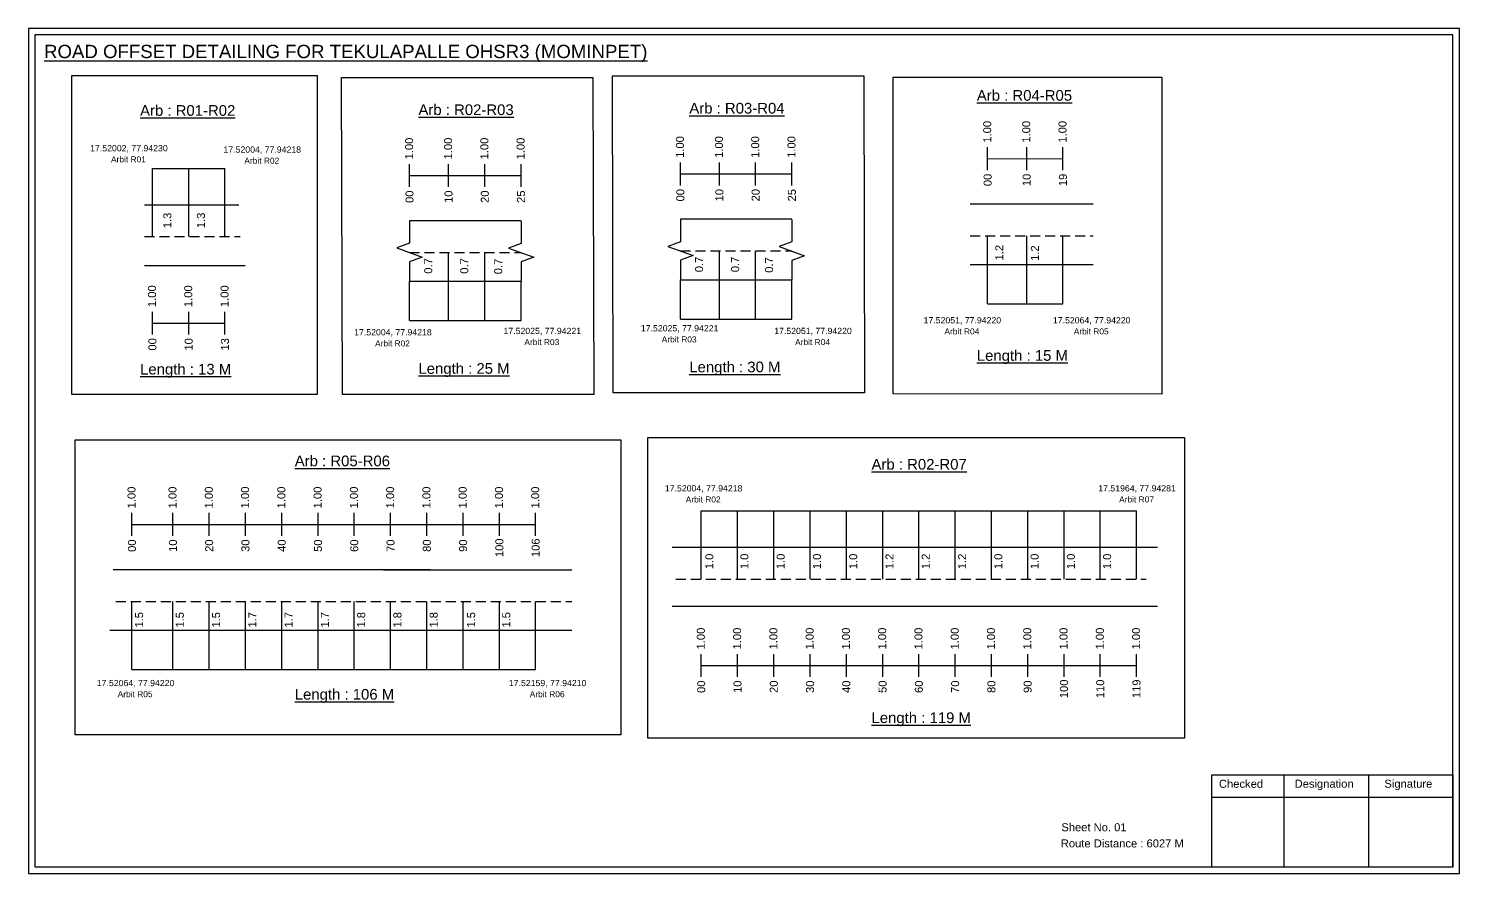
# Model space of a CAD drawing. Header units: inches. Extents: x 1972 to 9977, y 79 to 2755.
# Drawn here: x 5839 to 6375, y 180 to 497 of the extents above; entities that cross this region are included whole.
import ezdxf

# ---------------------------------------------------------------- set-up
doc = ezdxf.new("R2010")
doc.units = ezdxf.units.IN
doc.header["$MEASUREMENT"] = 0
doc.linetypes.add('DASHED2', pattern=[0.375, 0.25, -0.125])
doc.layers.add('PDF_Geometry', color=7, linetype='Continuous')
doc.layers.add('PDF_Text', color=5, linetype='Continuous')
doc.styles.add('PDF Arial', font='arial.ttf')
doc.styles.get("Standard").update_dxf_attribs({"font": 'arial.ttf'})

msp = doc.modelspace()

# ---------------------------------------------------------------- linework, layer by layer
at = {"color": 217, "true_color": 0x93278f}
for p, q in [((6198.5, 443.65), (6198.5, 452.2)), ((6213.13, 443.65), (6213.13, 452.2)), ((6226.73, 443.65), (6226.73, 452.2)), ((5981.73, 437.36), (5981.73, 445.91)), ((5996.36, 437.36), (5996.36, 445.91)), ((6009.96, 437.36), (6009.96, 445.91)), ((6023.56, 437.36), (6023.56, 445.91)), ((6083.28, 437.93), (6083.28, 446.48)), ((6097.91, 437.93), (6097.91, 446.48)), ((6111.51, 437.93), (6111.51, 446.48)), ((6125.11, 437.93), (6125.11, 446.48)), ((6198.5, 447.92), (6226.73, 447.94)), ((5981.73, 441.63), (6023.56, 441.63)), ((6083.28, 442.2), (6125.11, 442.2)), ((5885.33, 382), (5885.33, 390.55)), ((5885.33, 386.26), (5912.53, 386.27)), ((5898.93, 381.99), (5898.93, 390.55)), ((5912.53, 381.99), (5912.53, 390.55)), ((5877.66, 306.53), (5877.66, 315.09)), ((5893.02, 306.53), (5893.02, 315.09)), ((5906.62, 306.53), (5906.62, 315.09)), ((5920.22, 306.53), (5920.22, 315.09)), ((5933.82, 306.53), (5933.82, 315.09)), ((5947.42, 306.53), (5947.42, 315.09)), ((5961.02, 306.53), (5961.02, 315.09)), ((5974.62, 306.53), (5974.62, 315.09)), ((5988.22, 306.53), (5988.22, 315.09)), ((6001.82, 306.53), (6001.82, 315.09)), ((6015.42, 306.53), (6015.42, 315.09)), ((6029.02, 306.53), (6029.02, 315.09)), ((5877.66, 310.8), (6029.02, 310.8)), ((6091.13, 253.64), (6091.13, 262.2)), ((6091.13, 257.91), (6254.33, 257.95)), ((6104.73, 253.64), (6104.73, 262.2)), ((6118.33, 253.64), (6118.33, 262.2)), ((6131.93, 253.64), (6131.93, 262.2)), ((6145.53, 253.64), (6145.53, 262.2)), ((6159.13, 253.64), (6159.13, 262.2)), ((6172.73, 253.64), (6172.73, 262.2)), ((6186.33, 253.64), (6186.33, 262.2)), ((6199.93, 253.64), (6199.93, 262.2)), ((6213.53, 253.64), (6213.53, 262.2)), ((6227.13, 253.64), (6227.13, 262.2)), ((6240.73, 253.64), (6240.73, 262.2)), ((6254.33, 253.64), (6254.33, 262.2))]:
    msp.add_line(p, q, dxfattribs=at)
at = {"color": 5}
for p, q in [((5885.33, 444.23), (5912.53, 444.23)), ((6198.5, 393.5), (6226.73, 393.5)), ((5981.73, 387.21), (6023.56, 387.21)), ((6083.28, 387.78), (6125.11, 387.78)), ((6091.13, 315.88), (6254.33, 315.88)), ((5877.66, 256.39), (6029.02, 256.39))]:
    msp.add_line(p, q, dxfattribs=at)
for p, q in [((5885.33, 418.69), (5885.33, 444.23)), ((5898.93, 418.69), (5898.93, 444.23)), ((5912.53, 418.69), (5912.53, 444.23)), ((5882.33, 430.58), (5917.76, 430.58)), ((6238.03, 430.92), (6191.95, 430.92)), ((6023.56, 424.63), (5981.73, 424.63)), ((6125.11, 425.2), (6083.28, 425.2)), ((6198.5, 393.5), (6198.5, 419.04)), ((6213.13, 393.5), (6213.13, 419.04)), ((6226.73, 393.5), (6226.73, 419.04)), ((6097.91, 387.78), (6097.91, 413.32)), ((6111.51, 387.78), (6111.51, 413.32)), ((5882.33, 407.89), (5920.15, 407.89)), ((5996.36, 387.21), (5996.36, 412.75)), ((6009.96, 387.21), (6009.96, 412.75)), ((6191.95, 408.24), (6224.06, 408.24)), ((6224.06, 408.24), (6238.03, 408.24)), ((6083.28, 402.52), (6108.84, 402.52)), ((6083.28, 387.78), (6083.28, 402.52)), ((6108.84, 402.52), (6125.11, 402.52)), ((6125.11, 387.78), (6125.11, 402.52)), ((5981.73, 401.95), (6007.29, 401.95)), ((5981.73, 387.21), (5981.73, 401.95)), ((6007.29, 401.95), (6023.56, 401.95)), ((6023.56, 387.21), (6023.56, 401.95)), ((6091.13, 290.34), (6091.13, 315.88)), ((6104.73, 290.34), (6104.73, 315.88)), ((6118.33, 290.34), (6118.33, 315.88)), ((6131.93, 290.34), (6131.93, 315.88)), ((6145.53, 290.34), (6145.53, 315.88)), ((6159.13, 290.34), (6159.13, 315.88)), ((6172.73, 290.34), (6172.73, 315.88)), ((6186.33, 290.34), (6186.33, 315.88)), ((6199.93, 290.34), (6199.93, 315.88)), ((6213.53, 290.34), (6213.53, 315.88)), ((6227.13, 290.34), (6227.13, 315.88)), ((6240.73, 290.34), (6240.73, 315.88)), ((6254.33, 290.34), (6254.33, 315.88)), ((6080.25, 302.23), (6262.15, 302.23)), ((5989.43, 293.81), (5870.57, 293.81)), ((5971.95, 293.81), (6042.62, 293.81)), ((5877.66, 256.39), (5877.66, 281.93)), ((5893.02, 256.39), (5893.02, 281.93)), ((5906.62, 256.39), (5906.62, 281.93)), ((5920.22, 256.39), (5920.22, 281.93)), ((5933.82, 256.39), (5933.82, 281.93)), ((5947.42, 256.39), (5947.42, 281.93)), ((5961.02, 256.39), (5961.02, 281.93)), ((5974.62, 256.39), (5974.62, 281.93)), ((5988.22, 256.39), (5988.22, 281.93)), ((6001.82, 256.39), (6001.82, 281.93)), ((6015.42, 256.39), (6015.42, 281.93)), ((6029.02, 256.39), (6029.02, 281.93)), ((6262.15, 280.04), (6080.25, 280.04)), ((5869.37, 271.12), (6042.62, 271.12))]:
    msp.add_line(p, q)
at = {"linetype": 'DASHED2', "ltscale": 15}
for p, q in [((5882.33, 418.69), (5918.24, 418.69)), ((6191.95, 419.04), (6238.03, 419.04)), ((6083.28, 413.32), (6125.11, 413.32)), ((5981.73, 412.75), (6023.56, 412.75)), ((6081.52, 290.34), (6257.94, 290.34)), ((5871.59, 281.93), (6042.62, 281.93))]:
    msp.add_line(p, q, dxfattribs=at)
for points in [[(5855.12, 479.07), (5947.06, 479.07), (5947.06, 359.47), (5855.12, 359.47)], [(5956.27, 478.36), (6050.51, 478.36), (6050.79, 359.54), (5956.55, 359.54)], [(6057.82, 478.93), (6152.06, 478.93), (6152.35, 360.1), (6058.1, 360.1)], [(6163.07, 478.54), (6263.8, 478.45), (6263.8, 359.63), (6163.07, 359.72)], [(6071.03, 343.36), (6272.27, 343.36), (6272.27, 230.68), (6071.03, 230.68)], [(5856.34, 342.48), (6060.9, 342.48), (6060.9, 231.98), (5856.34, 231.98)]]:
    msp.add_lwpolyline(points, close=True)
at = {"linetype": 'Continuous'}
for points in [[(5981.73, 424.63), (5981.73, 416.2), (5976.99, 414.48), (5986.47, 411.02), (5981.73, 409.3), (5981.73, 401.95)], [(6023.56, 424.56), (6023.56, 416.12), (6018.81, 414.4), (6028.3, 410.95), (6023.56, 409.22), (6023.56, 401.87)], [(6083.28, 425.2), (6083.28, 416.77), (6078.54, 415.04), (6088.03, 411.59), (6083.28, 409.87), (6083.28, 402.52)], [(6125.11, 425.12), (6125.11, 416.69), (6120.37, 414.97), (6129.85, 411.51), (6125.11, 409.79), (6125.11, 402.44)]]:
    msp.add_lwpolyline(points, dxfattribs=at)
at = {"layer": 'PDF_Geometry'}
for points in [[(5838.9, 496.69), (5838.9, 179.98), (6375.37, 179.98), (6375.37, 496.69)], [(5841.23, 494.36), (5841.23, 182.4), (6372.95, 182.4), (6372.95, 494.36)]]:
    msp.add_lwpolyline(points, close=True, dxfattribs=at)
at = {"layer": 'PDF_Geometry', "color": 242, "true_color": 0xcc1f26}
msp.add_lwpolyline([(6372.95, 182.3), (6282.61, 182.3), (6282.61, 216.91), (6372.95, 216.91)], close=True, dxfattribs=at)
for points in [[(6309.59, 216.91), (6309.59, 182.3)], [(6341.32, 216.91), (6341.32, 182.3)], [(6282.61, 208.54), (6372.95, 208.54)]]:
    msp.add_lwpolyline(points, dxfattribs=at)

# ---------------------------------------------------------------- texts
at = {"color": 242, "true_color": 0xcd2027}
for s, height, p in [('%%UROAD OFFSET DETAILING FOR TEKULAPALLE OHSR3 (MOMINPET)', 5, (5844.68, 485.62)), ('%%UArb : R04-R05', 4, (6194.44, 469.65)), ('%%UArb : R01-R02', 4, (5880.69, 464.01)), ('%%UArb : R02-R03', 4, (5985.07, 464.28)), ('%%UArb : R03-R04', 4, (6086.63, 464.85)), ('%%ULength : 15 M', 4, (6194.44, 372.15)), ('%%ULength : 13 M', 4, (5880.69, 367.01)), ('%%ULength : 25 M', 4, (5985.07, 367.28)), ('%%ULength : 30 M', 4, (6086.63, 367.85)), ('%%UArb : R05-R06', 4, (5938.69, 332.61)), ('%%UArb : R02-R07', 4, (6154.95, 331.34)), ('%%ULength : 106 M', 4, (5938.69, 245.11)), ('%%ULength : 119 M', 4, (6154.95, 236.34))]:
    msp.add_text(s, height=height, dxfattribs=at).set_placement(p)
at = {"color": 217, "true_color": 0x93278f}
for s, p in [('1.00', (6199.83, 453.94)), ('1.00', (6214.46, 453.94)), ('1.00', (6228.06, 453.94)), ('1.00', (6084.61, 448.22)), ('1.00', (6099.24, 448.22)), ('1.00', (6112.84, 448.22)), ('1.00', (6126.44, 448.22)), ('1.00', (5983.06, 447.65)), ('1.00', (5997.68, 447.65)), ('1.00', (6011.28, 447.65)), ('1.00', (6024.88, 447.65)), ('00', (6199.98, 437.62)), ('10', (6214.61, 437.62)), ('19', (6228.21, 437.62)), ('00', (5983.21, 431.33)), ('10', (5997.84, 431.33)), ('20', (6011.44, 431.33)), ('25', (6025.04, 431.33)), ('00', (6084.76, 431.9)), ('10', (6099.39, 431.9)), ('20', (6112.99, 431.9)), ('25', (6126.59, 431.9)), ('1.00', (5886.66, 392.29)), ('1.00', (5900.26, 392.29)), ('1.00', (5913.86, 392.29)), ('00', (5886.81, 375.97)), ('10', (5900.41, 375.97)), ('13', (5914.01, 375.97)), ('1.00', (5878.98, 316.83)), ('1.00', (5894.35, 316.83)), ('1.00', (5907.95, 316.83)), ('1.00', (5921.55, 316.83)), ('1.00', (5935.15, 316.83)), ('1.00', (5948.75, 316.83)), ('1.00', (5962.35, 316.83)), ('1.00', (5975.95, 316.83)), ('1.00', (5989.55, 316.83)), ('1.00', (6003.15, 316.83)), ('1.00', (6016.75, 316.83)), ('1.00', (6030.35, 316.83)), ('00', (5879.13, 300.51)), ('10', (5894.5, 300.51)), ('20', (5908.1, 300.51)), ('30', (5921.7, 300.51)), ('40', (5935.3, 300.51)), ('50', (5948.9, 300.51)), ('60', (5962.5, 300.51)), ('70', (5976.1, 300.51)), ('80', (5989.7, 300.51)), ('90', (6003.3, 300.51)), ('100', (6016.9, 298.55)), ('106', (6030.5, 298.55)), ('1.00', (6092.45, 263.94)), ('1.00', (6106.05, 263.94)), ('1.00', (6119.65, 263.94)), ('1.00', (6133.25, 263.94)), ('1.00', (6146.85, 263.94)), ('1.00', (6160.45, 263.94)), ('1.00', (6174.05, 263.94)), ('1.00', (6187.65, 263.94)), ('1.00', (6201.25, 263.94)), ('1.00', (6214.85, 263.94)), ('1.00', (6228.45, 263.94)), ('1.00', (6242.05, 263.94)), ('1.00', (6255.65, 263.94)), ('100', (6228.6, 245.66)), ('110', (6242.2, 245.66)), ('119', (6255.8, 245.67)), ('00', (6092.6, 247.62)), ('10', (6106.2, 247.62)), ('20', (6119.8, 247.62)), ('30', (6133.4, 247.62)), ('40', (6147, 247.62)), ('50', (6160.6, 247.62)), ('60', (6174.2, 247.62)), ('70', (6187.8, 247.62)), ('80', (6201.4, 247.62)), ('90', (6215, 247.62))]:
    msp.add_text(s, height=3, rotation=90, dxfattribs=at).set_placement(p)
at = {"color": 5}
for s, height, p in [('17.52002, 77.94230', 2.34, (5861.97, 450.67)), ('17.52004, 77.94218', 2.34, (5911.97, 450.17)), ('Arbit R01', 2.246, (5869.79, 446.54)), ('Arbit R02', 2.246, (5919.79, 446.04)), ('17.52051, 77.94220', 2.34, (6174.47, 386.17)), ('17.52064, 77.94220', 2.34, (6222.97, 386.17)), ('17.52004, 77.94218', 2.34, (5960.97, 381.67)), ('17.52025, 77.94221', 2.34, (6016.97, 382.17)), ('17.52025, 77.94221', 2.34, (6068.47, 383.17)), ('Arbit R03', 2.246, (6076.29, 379.04)), ('17.52051, 77.94220', 2.34, (6118.47, 382.17)), ('Arbit R04', 2.246, (6182.29, 382.04)), ('Arbit R05', 2.246, (6230.79, 382.04)), ('Arbit R02', 2.246, (5968.79, 377.54)), ('Arbit R03', 2.246, (6024.79, 378.04)), ('Arbit R04', 2.246, (6126.29, 378.04)), ('17.52004, 77.94218', 2.34, (6077.47, 323.17)), ('17.51964, 77.94281', 2.34, (6239.97, 323.17)), ('Arbit R02', 2.246, (6085.29, 319.04)), ('Arbit R07', 2.246, (6247.79, 319.04)), ('17.52064, 77.94220', 2.34, (5864.47, 250.17)), ('17.52159, 77.94210', 2.34, (6018.97, 250.17)), ('Arbit R05', 2.246, (5872.29, 246.04)), ('Arbit R06', 2.246, (6026.79, 246.04))]:
    msp.add_text(s, height=height, dxfattribs=at).set_placement(p)
for s, p in [('1.3', (5892.41, 421.84)), ('1.3', (5905, 421.87)), ('1.2', (6204.35, 409.78)), ('1.2', (6217.71, 409.62)), ('0.7', (5990.24, 404.79)), ('0.7', (6003.76, 404.79)), ('0.7', (6016.47, 404.59)), ('0.7', (6091.8, 405.36)), ('0.7', (6105.32, 405.36)), ('0.7', (6118.03, 405.15)), ('1.0', (6095.64, 294.02)), ('1.0', (6108.79, 294.02)), ('1.0', (6122.39, 294.02)), ('1.0', (6135.99, 294.02)), ('1.0', (6149.59, 294.02)), ('1.2', (6163.19, 294.02)), ('1.2', (6176.79, 294.02)), ('1.2', (6190.39, 294.02)), ('1.0', (6203.99, 294.02)), ('1.0', (6217.59, 294.02)), ('1.0', (6231.19, 294.02)), ('1.0', (6244.79, 294.02)), ('1.5', (5881.83, 272.12)), ('1.5', (5897.09, 272.12)), ('1.5', (5910.69, 272.12)), ('1.7', (5924.29, 272.12)), ('1.7', (5937.89, 272.12)), ('1.7', (5951.49, 272.12)), ('1.8', (5965.09, 272.12)), ('1.8', (5978.69, 272.12)), ('1.8', (5992.29, 272.12)), ('1.5', (6006.32, 272.12)), ('1.5', (6019.49, 272.12))]:
    msp.add_text(s, height=3, rotation=90).set_placement(p)
for s, p in [('Sheet No. 01', (6226.11, 195.77)), ('Route Distance : 6027 M', (6225.92, 189.72))]:
    msp.add_text(s, height=3).set_placement(p)
at = {"layer": 'PDF_Text', "color": 7, "attachment_point": 7, "style": 'PDF Arial'}
for s, insert, char_height in [('Checked', (6285.22, 212.02), 3.001), ('Designation', (6313.59, 211.19), 3.0006), ('Signature', (6347.27, 211.19), 3.001)]:
    msp.add_mtext(s, dxfattribs=dict(at, insert=insert, char_height=char_height))

doc.saveas('drawing.dxf')
